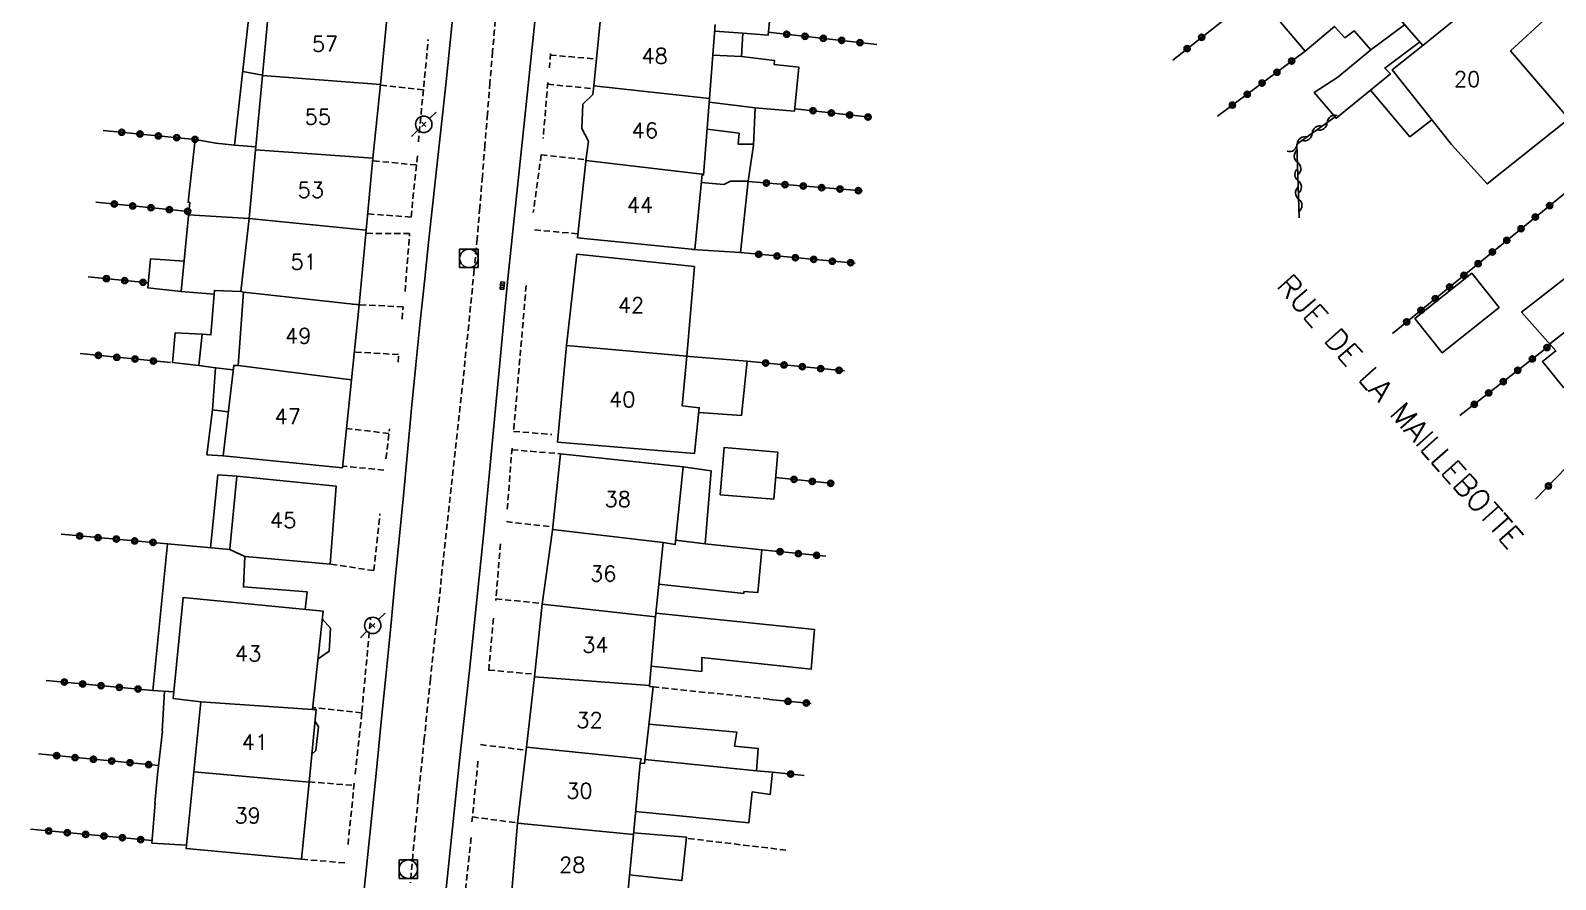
# Model space of a CAD drawing. Header units: millimetres. Extents: x 146998 to 148001, y 143000 to 144001.
# Drawn here: x 147800.7 to 147924.7, y 143682.8 to 143751.8 of the extents above; entities that cross this region are included whole.
import ezdxf
from ezdxf.enums import TextEntityAlignment as Align

# ---------------------------------------------------------------- set-up
doc = ezdxf.new("R2010")
doc.units = ezdxf.units.MM
doc.linetypes.add('DASHED', pattern=[0.75, 0.5, -0.25])
doc.layers.get('0').update_dxf_attribs({"linetype": 'CONTINUOUS'})
for name, color, linetype in [('W0001', 6, 'DASHED'), ('W0014', 7, 'CONTINUOUS'), ('W0101', 7, 'CONTINUOUS'), ('W0104', 1, 'CONTINUOUS'), ('W0112', 1, 'DASHED'), ('W0310', 3, 'CONTINUOUS'), ('W0323', 7, 'CONTINUOUS'), ('W0401', 7, 'CONTINUOUS'), ('W0420', 7, 'CONTINUOUS'), ('W0473', 7, 'CONTINUOUS'), ('W0989', 7, 'CONTINUOUS'), ('W0991', 7, 'CONTINUOUS'), ('W1102', 7, 'CONTINUOUS')]:
    doc.layers.add(name, color=color, linetype=linetype)
doc.styles.get("Standard").update_dxf_attribs({"font": 'romans.shx', "width": 0.85})

# ---------------------------------------------------------------- blocks, each defined once
blk = doc.blocks.new('T473')
for p, q in [((-0.166667, 0.166667), (0.166667, -0.166667)), ((-0.166667, -0.166667), (0.166667, 0.166667)), ((0.500001, 0.500001), (1.000002, 1.000002)), ((-1.000002, -1.000002), (-0.500001, -0.500001))]:
    blk.add_line(p, q)
blk.add_ellipse((0, 0), major_axis=(0.471405, 0.471405), ratio=1, start_param=5.4977871438, end_param=11.780972451)
blk = doc.blocks.new('T420')
for p, q in [((0.75, 0.75), (-0.75, 0.75)), ((-0.75, 0.75), (-0.75, -0.75)), ((0.75, 0.75), (0.75, -0.75)), ((0.75, -0.75), (-0.75, -0.75))]:
    blk.add_line(p, q)
blk.add_ellipse((0, 0), major_axis=(-0.53, 0.53), ratio=1, start_param=3.926991, end_param=10.210176)
blk = doc.blocks.new('T401')
for p, q in [((-0.3, 0.3), (0, 0.3)), ((-0.3, -0.25), (-0.3, 0.3)), ((-0.3, 0.15), (0, 0.15)), ((-0.3, 0), (0, 0)), ((0, 0.3), (0, -0.25)), ((-0.3, -0.15), (0, -0.15)), ((-0.3, -0.25), (-0.3, -0.3)), ((-0.3, -0.3), (0, -0.3)), ((0, -0.3), (0, -0.25))]:
    blk.add_line(p, q)
blk = doc.blocks.new('t323o')
at = {"color": 0, "linetype": 'Continuous'}
for radius in [0.25, 0.15]:
    blk.add_circle((0, 0), radius, dxfattribs=at)
blk = doc.blocks.new('t310o')
at = {"color": 0, "linetype": 'Continuous'}
for centre, start, end in [((-0.5, 0.38), 216.8699, 323.1304), ((0.5, -0.37), 36.8699, 143.1303)]:
    blk.add_arc(centre, 0.625, start, end, dxfattribs=at)

msp = doc.modelspace()

# ---------------------------------------------------------------- linework, layer by layer
at = {"layer": 'W0001'}
msp.add_lwpolyline([(147838.5, 143752.62), (147838.28, 143750.08), (147838.06, 143747.55), (147837.86, 143745.01), (147837.65, 143742.48), (147837.45, 143739.94), (147837.24, 143737.4), (147837.02, 143734.87), (147836.78, 143732.33), (147836.49, 143729.38), (147836.19, 143726.43), (147835.88, 143723.48), (147835.55, 143720.53), (147835.23, 143717.58), (147834.91, 143714.63), (147834.58, 143711.68), (147834.27, 143708.73), (147833.75, 143703.89), (147833.23, 143699.06), (147832.72, 143694.22), (147832.23, 143689.39), (147832.01, 143687.09), (147831.8, 143684.79), (147831.59, 143682.49)], dxfattribs=at)
at = {"layer": 'W0014'}
for points in [[(147835.14, 143753.8), (147834.81, 143750.59), (147834.47, 143747.39), (147834.12, 143744.18), (147833.77, 143740.98), (147833.42, 143737.77), (147833.07, 143734.57), (147832.73, 143731.36), (147832.4, 143728.15), (147832.04, 143724.61), (147831.69, 143721.07), (147831.35, 143717.52), (147831.02, 143713.98), (147830.68, 143710.43), (147830.34, 143706.89), (147830, 143703.34), (147829.65, 143699.8), (147829.23, 143695.59), (147828.81, 143691.39), (147828.38, 143687.18), (147827.95, 143682.97), (147827.79, 143681.48)], [(147834.44, 143681.48), (147834.82, 143685.14), (147835.21, 143688.79), (147835.6, 143692.45), (147836, 143696.1), (147836.39, 143699.76), (147836.78, 143703.42), (147837.16, 143707.07), (147837.53, 143710.73), (147837.79, 143713.31), (147838.04, 143715.89), (147838.28, 143718.47), (147838.52, 143721.05), (147838.76, 143723.62), (147839, 143726.2), (147839.25, 143728.78), (147839.5, 143731.36), (147839.82, 143734.45), (147840.14, 143737.55), (147840.46, 143740.64), (147840.78, 143743.73), (147841.11, 143746.82), (147841.44, 143749.92), (147841.76, 143753.01)]]:
    msp.add_lwpolyline(points, dxfattribs=at)
at = {"layer": 'W0101'}
for points in [[(147820.12, 143754.01), (147819.58, 143748.15)], [(147913.92, 143750.57), (147910.21, 143754.86)], [(147829.15, 143747.41), (147829.74, 143753.33)], [(147847.07, 143753.08), (147846.5, 143747.31)], [(147924.01, 143752.86), (147921.06, 143750.16), (147925.8, 143744.61), (147919.17, 143739.33), (147916.27, 143742.52), (147911.43, 143748.6), (147913.93, 143750.57), (147913.92, 143750.57)], [(147855.93, 143746.27), (147856.38, 143752.3)], [(147819.58, 143748.15), (147819.01, 143742.08), (147819.01, 143742.09)], [(147828.55, 143741.42), (147829.15, 143747.41)], [(147846.5, 143747.31), (147846.42, 143746.59), (147845.62, 143745.81), (147845.53, 143743.82), (147846.07, 143742.81), (147845.87, 143741.24)], [(147855.31, 143740.11), (147855.43, 143740.05), (147855.93, 143746.27)], [(147819.01, 143742.09), (147818.47, 143736.51)], [(147827.99, 143735.57), (147828.55, 143741.42)], [(147845.86, 143741.15), (147845.19, 143734.95), (147854.72, 143733.98), (147855.31, 143740.11)], [(147845.87, 143741.24), (147845.86, 143741.15)], [(147818.47, 143736.51), (147817.81, 143730.57), (147818.01, 143730.53)], [(147827.43, 143729.48), (147827.99, 143735.57)], [(147845.12, 143733.61), (147844.3, 143726.18)], [(147854.08, 143725.31), (147854.69, 143732.6), (147845.12, 143733.61)], [(147818.01, 143730.53), (147817.59, 143724.56)], [(147826.81, 143723.4), (147827.43, 143729.48)], [(147844.3, 143726.18), (147843.57, 143718.33), (147854.69, 143717.41), (147855.08, 143721.13), (147853.69, 143721.29), (147854.08, 143725.31)], [(147817.59, 143724.56), (147817.23, 143724.57), (147816.36, 143717.2), (147826.07, 143716.24)], [(147826.07, 143716.24), (147826.81, 143723.4)], [(147843.81, 143717.38), (147843.15, 143711.16)], [(147852.16, 143710.17), (147853.12, 143710), (147853.77, 143716.33), (147843.81, 143717.38)], [(147818.77, 143708.97), (147825.08, 143708.41), (147825.57, 143714.74), (147817.47, 143715.55), (147816.92, 143709.66)], [(147843.15, 143711.16), (147842.31, 143705.14)], [(147816.91, 143709.59), (147818.13, 143709.02)], [(147851.52, 143704.14), (147852.16, 143710.17)], [(147818.13, 143709.02), (147818.14, 143709.02), (147818.77, 143708.97)], [(147823.64, 143696.58), (147824.5, 143704.59), (147813.11, 143705.7), (147812.3, 143697.48), (147814.56, 143697.21)], [(147842.31, 143705.14), (147841.7, 143699.25)], [(147851.04, 143698.54), (147851.52, 143704.14)], [(147841.7, 143699.25), (147841.03, 143693.52)], [(147850.28, 143692.23), (147850.29, 143692.23), (147850.63, 143692.19), (147851.33, 143698.44), (147851.03, 143698.46), (147851.04, 143698.54)], [(147814.56, 143697.21), (147813.99, 143691.51)], [(147823.35, 143690.67), (147823.92, 143696.59), (147823.64, 143696.58)], [(147841.03, 143693.52), (147840.31, 143687.34)], [(147849.73, 143686.43), (147850.28, 143692.23)], [(147813.99, 143691.51), (147813.36, 143685.27), (147822.75, 143684.41)], [(147822.75, 143684.41), (147823.35, 143690.67)], [(147840.31, 143687.34), (147839.81, 143681.52)], [(147849.18, 143680.56), (147849.73, 143686.43)]]:
    msp.add_lwpolyline(points, dxfattribs=at)
at = {"layer": 'W0104'}
for points in [[(147909.67, 143746.95), (147906.87, 143744.67), (147905.1, 143746.77), (147907.02, 143748.02), (147909.7, 143750.22), (147908.34, 143751.78), (147907.6, 143751.21), (147906.76, 143752.14), (147904.36, 143750.12), (147902.35, 143752.47), (147908.11, 143757.28)], [(147818.58, 143754.15), (147817.3, 143742.49), (147815.78, 143742.64), (147814.09, 143742.94), (147813.52, 143737.83), (147813.65, 143737.84), (147812.96, 143730.57), (147815.64, 143730.36), (147815.37, 143727.04), (147814.65, 143727.1), (147814.4, 143724.55), (147815.75, 143724.38), (147815.49, 143720.96), (147815.05, 143717.3), (147816.36, 143717.2)], [(147854.53, 143734), (147858.43, 143733.74), (147859.06, 143739.55), (147859.49, 143742.48), (147859.49, 143742.48), (147859.63, 143745.52), (147862.83, 143745.24), (147863.19, 143748.81), (147861.17, 143749.04), (147861.21, 143749.36), (147858.53, 143749.7), (147858.52, 143749.7), (147858.64, 143751.59), (147860.68, 143751.41), (147860.97, 143754.24), (147856.61, 143754.71)], [(147858.64, 143751.59), (147856.34, 143751.74)], [(147909.7, 143750.22), (147912.45, 143752.27)], [(147914.67, 143744.54), (147912.86, 143743.16), (147909.67, 143746.95), (147911.3, 143748.27), (147910.83, 143748.74), (147913.67, 143750.85)], [(147858.52, 143749.7), (147856.19, 143749.8)], [(147817.96, 143748.47), (147819.58, 143748.17)], [(147859.63, 143745.52), (147855.91, 143745.97)], [(147855.73, 143743.77), (147858.32, 143743.45), (147858.24, 143742.57), (147859.49, 143742.55)], [(147817.3, 143742.49), (147819.03, 143742.33)], [(147859.06, 143739.55), (147857.64, 143739.55), (147857.08, 143739.29), (147855.25, 143739.45)], [(147813.55, 143736.81), (147818.47, 143736.51)], [(147812.96, 143730.57), (147810.23, 143730.88), (147810.46, 143733.24), (147813.2, 143733.05)], [(147927.22, 143732.98), (147921.96, 143728.9), (147924.76, 143725.74), (147923.66, 143724.89), (147925.36, 143722.78), (147926.42, 143723.58), (147926.65, 143724.75), (147927.52, 143723.46), (147928.71, 143724.49), (147929.4, 143723.77)], [(147815.64, 143730.36), (147815.65, 143730.67), (147817.81, 143730.57)], [(147924.25, 143726.32), (147929.39, 143730.33)], [(147814.4, 143724.55), (147812.25, 143724.79), (147812.47, 143727.22), (147814.65, 143727.1)], [(147815.75, 143724.38), (147817.19, 143724.22)], [(147855.04, 143720.74), (147858.52, 143720.49), (147858.99, 143724.9), (147853.96, 143725.32)], [(147815.49, 143720.96), (147816.78, 143720.8)], [(147815.34, 143709.73), (147815.94, 143715.68), (147817.47, 143715.55)], [(147851.8, 143706.79), (147858.71, 143706.02), (147858.72, 143706.17), (147859.85, 143706.1), (147860.17, 143709.56), (147855.56, 143710.07), (147856.06, 143715.99), (147853.77, 143716.33)], [(147816.92, 143709.66), (147816.91, 143709.59), (147811.84, 143710.06), (147810.66, 143698.12), (147812.36, 143698.02)], [(147853.15, 143710.35), (147855.56, 143710.07)], [(147823.05, 143704.73), (147823.19, 143706.15), (147818.02, 143706.56), (147818.13, 143709.02)], [(147851.17, 143700.1), (147855.29, 143699.68), (147855.29, 143700.8), (147864.19, 143699.86), (147864.46, 143703.09), (147851.55, 143704.42)], [(147824.09, 143700.7), (147825, 143701.32), (147825.1, 143703.19), (147824.43, 143703.96)], [(147811.59, 143698.07), (147811.42, 143694.82), (147811.43, 143694.82), (147811.02, 143691.31), (147810.82, 143688.95), (147810.83, 143688.96), (147810.57, 143685.72), (147813.39, 143685.55)], [(147823.57, 143692.94), (147823.9, 143693.25), (147824.11, 143695.18), (147823.83, 143695.66)], [(147849.91, 143688.3), (147853.21, 143687.96), (147853.22, 143687.96), (147859.13, 143687.37), (147859.4, 143689.88), (147860.84, 143689.66), (147861.03, 143691.48), (147859.73, 143691.6), (147859.74, 143691.6), (147859.89, 143693.41), (147857.96, 143693.59), (147858.13, 143694.75), (147850.99, 143695.38)], [(147850.67, 143692.51), (147853.62, 143692.21), (147859.74, 143691.6)], [(147849.42, 143683.15), (147853.67, 143682.67), (147854.06, 143686.19), (147849.74, 143686.56)]]:
    msp.add_lwpolyline(points, dxfattribs=at)
for points in [[(147917.91, 143732.06), (147913.29, 143728.37), (147915.51, 143725.59), (147920.13, 143729.28)], [(147856.79, 143714.05), (147861.15, 143713.69), (147861.47, 143717.52), (147857.11, 143717.88)]]:
    msp.add_lwpolyline(points, close=True, dxfattribs=at)
at = {"layer": 'W0112'}
for points in [[(147832.24, 143742.74), (147833.05, 143751.07)], [(147842.98, 143749.94), (147842.92, 143748.76)], [(147842.97, 143749.8), (147846.71, 143749.49)], [(147832.65, 143746.99), (147829.14, 143747.37)], [(147842.77, 143747.58), (147842.39, 143743.02)], [(147842.76, 143747.44), (147846.47, 143747.06)], [(147831.65, 143736.63), (147832.18, 143741.8)], [(147842.23, 143741.71), (147841.59, 143737)], [(147842.23, 143741.7), (147845.88, 143741.28)], [(147832.08, 143740.87), (147828.53, 143741.21)], [(147831.65, 143736.63), (147828.12, 143736.89)], [(147841.7, 143735.59), (147845.22, 143735.27)], [(147831.53, 143735.29), (147827.97, 143735.31)], [(147831.16, 143730.59), (147831.53, 143735.29)], [(147841.01, 143731.07), (147839.99, 143719.2)], [(147831, 143729.32), (147826.85, 143729.54)], [(147830.92, 143728.34), (147831, 143729.32)], [(147830.62, 143725.45), (147827.04, 143725.66)], [(147830.6, 143724.83), (147830.63, 143725.58)], [(147829.84, 143719.04), (147826.39, 143719.43)], [(147829.61, 143716.98), (147829.89, 143719.42)], [(147839.99, 143719.2), (147843.09, 143718.95)], [(147839.86, 143717.85), (147839.46, 143712.74)], [(147839.85, 143717.71), (147843.81, 143717.38)], [(147829.44, 143716.06), (147826.08, 143716.38)], [(147828.61, 143707.88), (147829.12, 143712.51)], [(147839.4, 143711.86), (147843.18, 143711.43)], [(147838.92, 143710.07), (147838.54, 143705.45)], [(147828.61, 143707.88), (147824.99, 143708.42)], [(147838.55, 143705.59), (147842.32, 143705.2)], [(147827.11, 143691.33), (147827.65, 143696.42), (147828.36, 143704.08)], [(147838.35, 143704), (147837.95, 143699.63)], [(147837.96, 143699.79), (147841.72, 143699.45)], [(147851.33, 143698.44), (147860.8, 143697.41)], [(147827.64, 143696.31), (147823.66, 143696.74)], [(147837.3, 143693.73), (147841, 143693.28)], [(147837.09, 143692.37), (147836.6, 143687.46)], [(147823.35, 143690.7), (147827.01, 143690.41)], [(147826.52, 143685.61), (147827.03, 143690.61)], [(147836.64, 143687.85), (147840.66, 143687.31)], [(147836.55, 143686.17), (147836.07, 143681.84)], [(147862.14, 143685.15), (147854.05, 143686.11)], [(147826.25, 143684.11), (147822.75, 143684.41)]]:
    msp.add_lwpolyline(points, dxfattribs=at)
at = {"layer": 'W0310'}
msp.add_lwpolyline([(147906.79, 143744.77), (147903.69, 143742.56), (147903.88, 143736.58)], dxfattribs=at)
at = {"layer": 'W0323'}
for points in [[(147900.45, 143754.82), (147893.59, 143749.38)], [(147869.54, 143750.67), (147860.7, 143751.67)], [(147897.24, 143744.84), (147904.36, 143750.12)], [(147868.95, 143744.75), (147862.85, 143745.43)], [(147814.09, 143742.94), (147806.62, 143743.67)], [(147931.35, 143743.35), (147911.45, 143727.16)], [(147859.06, 143739.51), (147868.35, 143738.75)], [(147806.01, 143737.83), (147813.58, 143737.08)], [(147867.76, 143732.87), (147858.43, 143733.74)], [(147810.27, 143731.27), (147805.38, 143731.78)], [(147804.73, 143725.53), (147812.09, 143724.79)], [(147924.31, 143726.25), (147916.93, 143720.48)], [(147858.99, 143724.9), (147866.89, 143724.12)], [(147929.79, 143720.59), (147923.1, 143713.69)], [(147861.29, 143715.44), (147865.98, 143714.96)], [(147811.84, 143710.06), (147803.2, 143710.84)], [(147860.17, 143709.56), (147865.39, 143709.05)], [(147801.96, 143698.95), (147810.66, 143698.12)], [(147860.8, 143697.41), (147864.19, 143697.07)], [(147811.1, 143692.03), (147801.34, 143692.97)], [(147861.03, 143691.48), (147863.61, 143691.22)], [(147800.7, 143686.84), (147810.59, 143685.92)]]:
    msp.add_lwpolyline(points, dxfattribs=at)
at = {"layer": 'W1102'}
for points in [[(147913.92, 143750.57), (147921.03, 143756.36)], [(147819.58, 143748.15), (147829.15, 143747.41)], [(147855.93, 143746.27), (147846.5, 143747.31)], [(147819.01, 143742.09), (147828.55, 143741.42)], [(147845.87, 143741.24), (147855.31, 143740.11)], [(147818.47, 143736.51), (147827.99, 143735.57)], [(147818.01, 143730.53), (147827.43, 143729.48)], [(147844.3, 143726.18), (147854.08, 143725.31)], [(147817.59, 143724.56), (147826.81, 143723.4)], [(147843.16, 143711.22), (147852.16, 143710.17)], [(147851.52, 143704.11), (147842.31, 143705.14)], [(147841.7, 143699.25), (147851.04, 143698.54)], [(147823.64, 143696.58), (147814.56, 143697.21)], [(147850.29, 143692.23), (147850.35, 143692.58), (147841.03, 143693.52)], [(147823.35, 143690.67), (147813.99, 143691.51)], [(147840.31, 143687.34), (147849.73, 143686.43)]]:
    msp.add_lwpolyline(points, dxfattribs=at)

# ---------------------------------------------------------------- block references
at = {"layer": 'W0310'}
for p, rotation in [((147904.93, 143743.44), 215.4781515499438), ((147906.15, 143744.31), 215.4781515499438), ((147903.71, 143742.57), 215.4781515499438), ((147903.74, 143741.08), 271.7515552590899), ((147903.79, 143739.58), 271.7515552590899), ((147903.83, 143738.08), 271.7515552590899)]:
    msp.add_blockref('t310o', p, dxfattribs=dict(at, rotation=rotation))
at = {"layer": 'W0323'}
for p, rotation in [((147862.19, 143751.5), 173.5139610146009), ((147863.68, 143751.33), 173.5139610146009), ((147895.94, 143751.25), 218.3810830758574), ((147865.17, 143751.16), 173.5139610146009), ((147866.66, 143750.99), 173.5139610146009), ((147868.15, 143750.82), 173.5139610146009), ((147894.76, 143750.32), 218.3810830758574), ((147903.26, 143749.31), 36.59170067127376), ((147900.86, 143747.52), 36.59170067127376), ((147902.06, 143748.41), 36.59170067127376), ((147899.65, 143746.62), 36.59170067127376), ((147864.34, 143745.27), 173.5886541257929), ((147865.83, 143745.1), 173.5886541257929), ((147898.45, 143745.73), 36.59170067127376), ((147867.32, 143744.93), 173.5886541257929), ((147868.81, 143744.76), 173.5886541257929), ((147808.12, 143743.53), 174.4007310906966), ((147809.61, 143743.38), 174.4007310906966), ((147811.1, 143743.23), 174.4007310906966), ((147812.59, 143743.09), 174.4007310906966), ((147814.09, 143742.94), 174.4007310906966), ((147860.55, 143739.39), 355.3244386087728), ((147862.05, 143739.27), 355.3244386087728), ((147863.54, 143739.15), 355.3244386087728), ((147865.04, 143739.02), 355.3244386087728), ((147866.53, 143738.9), 355.3244386087728), ((147807.51, 143737.69), 354.3494924896822), ((147868.03, 143738.78), 355.3244386087728), ((147924.25, 143737.57), 219.1324985064152), ((147809, 143737.54), 354.3494924896822), ((147810.49, 143737.39), 354.3494924896822), ((147811.99, 143737.24), 354.3494924896822), ((147813.48, 143737.1), 354.3494924896822), ((147923.08, 143736.63), 219.1324985064152), ((147921.92, 143735.68), 219.1324985064152), ((147919.59, 143733.79), 219.1324985064152), ((147920.76, 143734.73), 219.1324985064152), ((147859.92, 143733.6), 174.6660026107593), ((147861.42, 143733.46), 174.6660026107593), ((147862.91, 143733.32), 174.6660026107593), ((147864.4, 143733.18), 174.6660026107593), ((147865.9, 143733.04), 174.6660026107593), ((147867.39, 143732.91), 174.6660026107593), ((147918.43, 143732.84), 219.1324985064152), ((147806.88, 143731.63), 173.9596612642664), ((147808.37, 143731.47), 173.9596612642664), ((147917.27, 143731.89), 219.1324985064152), ((147809.86, 143731.31), 173.9596612642664), ((147916.1, 143730.95), 219.1324985064152), ((147913.78, 143729.05), 219.1324985064152), ((147914.94, 143730), 219.1324985064152), ((147912.61, 143728.11), 219.1324985064152), ((147806.22, 143725.38), 354.2541451858874), ((147807.72, 143725.23), 354.2541451858874), ((147922.83, 143725.1), 218.0173572384217), ((147924.02, 143726.02), 218.0173572384217), ((147809.21, 143725.08), 354.2541451858874), ((147810.7, 143724.93), 354.2541451858874), ((147860.49, 143724.75), 354.401567992374), ((147861.98, 143724.61), 354.401567992374), ((147863.47, 143724.46), 354.401567992374), ((147864.96, 143724.31), 354.401567992374), ((147866.46, 143724.17), 354.401567992374), ((147921.65, 143724.17), 218.0173572384217), ((147920.47, 143723.25), 218.0173572384217), ((147918.11, 143721.4), 218.0173572384217), ((147919.29, 143722.33), 218.0173572384217), ((147862.79, 143715.29), 354.2275504305186), ((147864.28, 143715.13), 354.2275504305186), ((147865.77, 143714.98), 354.2275504305186), ((147924.15, 143714.77), 225.9003238702386), ((147804.69, 143710.7), 174.8944463589725), ((147806.19, 143710.57), 174.8944463589725), ((147807.68, 143710.44), 174.8944463589725), ((147809.18, 143710.3), 174.8944463589725), ((147810.67, 143710.17), 174.8944463589725), ((147861.66, 143709.42), 354.4192077908382), ((147863.15, 143709.27), 354.4192077908382), ((147864.64, 143709.12), 354.4192077908382), ((147803.45, 143698.81), 354.5688759998779), ((147804.95, 143698.66), 354.5688759998779), ((147806.44, 143698.52), 354.5688759998779), ((147807.93, 143698.38), 354.5688759998779), ((147809.43, 143698.24), 354.5688759998779), ((147862.3, 143697.26), 354.2108492073197), ((147863.79, 143697.11), 354.2108492073197), ((147802.83, 143692.83), 174.5222635614927), ((147804.32, 143692.68), 174.5222635614927), ((147805.82, 143692.54), 174.5222635614927), ((147807.31, 143692.4), 174.5222635614927), ((147808.8, 143692.25), 174.5222635614927), ((147810.3, 143692.11), 174.5222635614927), ((147862.52, 143691.33), 354.1560104061734), ((147802.19, 143686.7), 354.6640335776456), ((147803.69, 143686.56), 354.6640335776456), ((147805.18, 143686.42), 354.6640335776456), ((147806.67, 143686.29), 354.6640335776456), ((147808.17, 143686.15), 354.6640335776456), ((147809.66, 143686.01), 354.6640335776456)]:
    msp.add_blockref('t323o', p, dxfattribs=dict(at, rotation=rotation))
at = {"layer": 'W0401', "rotation": 354.3223318278933}
msp.add_blockref('T401', (147839.21, 143731.03), dxfattribs=at)
at = {"layer": 'W0420'}
for p in [(147836.35, 143733.27), (147831.42, 143683.6)]:
    msp.add_blockref('T420', p, dxfattribs=at)
at = {"layer": 'W0473'}
for p in [(147832.68, 143744.17), (147828.53, 143703.42)]:
    msp.add_blockref('T473', p, dxfattribs=at)

# ---------------------------------------------------------------- texts
at = {"layer": 'W0989'}
msp.add_text('RUE DE LA MAILLEBOTTE', height=1.75, rotation=311.4756, dxfattribs=at).set_placement((147901.94, 143730.99))
at = {"layer": 'W0991'}
for s, p in [('57', (147824.65, 143750.71)), ('48', (147851.46, 143749.73)), ('20', (147917.53, 143747.85)), ('55', (147824.07, 143744.78)), ('46', (147850.66, 143743.68)), ('53', (147823.5, 143738.83)), ('44', (147850.27, 143737.61)), ('51', (147822.92, 143732.99)), ('42', (147849.54, 143729.46)), ('49', (147822.47, 143726.97)), ('40', (147848.82, 143721.8)), ('47', (147821.62, 143720.41)), ('38', (147848.46, 143713.69)), ('45', (147821.25, 143711.98)), ('36', (147847.28, 143707.63)), ('34', (147846.64, 143701.84)), ('43', (147818.4, 143701.14)), ('32', (147846.16, 143695.72)), ('41', (147818.95, 143693.94)), ('30', (147845.34, 143689.98)), ('39', (147818.36, 143687.96)), ('28', (147844.76, 143683.95))]:
    msp.add_text(s, height=1.25, dxfattribs=at).set_placement(p, align=Align.MIDDLE_CENTER)

doc.saveas('drawing.dxf')
